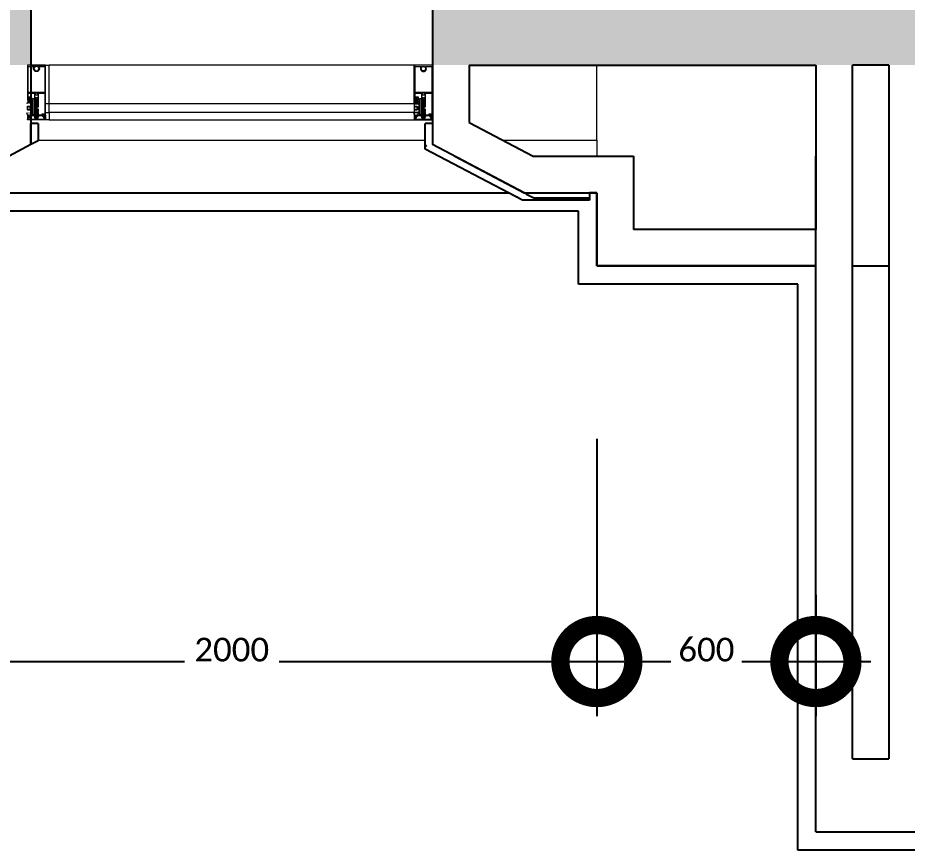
# Model space of a CAD drawing. Header units: metres. Extents: x 22.6 to 101.3, y 9.4 to 67.4.
# Drawn here: x 88.908 to 91.344, y 38.297 to 40.577 of the extents above; entities that cross this region are included whole.
import ezdxf

# ---------------------------------------------------------------- set-up
doc = ezdxf.new("R2010")
doc.units = ezdxf.units.M
doc.linetypes.add('ECG_Line-Ptrn-Sold', pattern=[9144.001, 9144, -0.001])
doc.layers.add('00', color=252, linetype='Continuous')
for name, color, linetype, lineweight in [('A-DIM', 7, 'Continuous', 5), ('A-ELEV', 1, 'ECG_Line-Ptrn-Sold', 9), ('A-HATCH', 1, 'Continuous', 9), ('A-WIN', 4, 'ECG_Line-Ptrn-Sold', 5)]:
    doc.layers.add(name, color=color, linetype=linetype, lineweight=lineweight)
doc.styles.add('Calibri', font='calibri.ttf', dxfattribs={"height": 0.212639})
doc.dimstyles.new('ECG_Dimn-Detl-100', dxfattribs={"dimscale": 0.3048, "dimtxt": 0.25, "dimasz": 1.312336, "dimexe": 0.492126, "dimexo": 0.0625, "dimgap": 0, "dimtad": 1, "dimdec": 0, "dimlfac": 1000, "dimzin": 0, "dimdsep": 46, "dimtxsty": 'Calibri', "dimblk1": 'DOTSMALL', "dimblk2": 'DOTSMALL', "dimsah": 1, "dimcen": 0.09, "dimdle": 0.492126, "dimazin": 0, "dimtfac": 1, "dimtdec": 4, "dimtix": 1, "dimtmove": 0, "dimatfit": 3, "dimfxl": 0.492126, "dimfxlon": 1, "dimtvp": 1, "dimtolj": 1, "dimtzin": 0, "dimarcsym": 2})
pattern_1 = [(0, (0, 0), (0.406, 0.102), [0.034, -0.271, 0.034, -0.271, -1.626]), (0, (0, 0), (0.406, 0.102), [-0.61, 0.034, -0.576, 0.034, -0.271, -0.711]), (0, (0, 0), (0.406, 0.102), [-1.524, 0.034, -0.17, 0.034, -0.474]), (120, (0.152, 0.051), (-0.29133459, 0.30060631), [0.034, -0.271, 0.034, -0.271, -1.626]), (120, (0.152, 0.051), (-0.29133459, 0.30060631), [-0.61, 0.034, -0.576, 0.034, -0.271, -0.711]), (120, (0.152, 0.051), (-0.29133459, 0.30060631), [-1.524, 0.034, -0.17, 0.034, -0.474]), (240, (0.203, 0.254), (-0.11466541, -0.40260631), [0.034, -0.271, 0.034, -0.271, -1.626]), (240, (0.203, 0.254), (-0.11466541, -0.40260631), [-0.61, 0.034, -0.576, 0.034, -0.271, -0.711]), (240, (0.203, 0.254), (-0.11466541, -0.40260631), [-1.524, 0.034, -0.17, 0.034, -0.474])]

# ---------------------------------------------------------------- blocks, each defined once
blk = doc.blocks.new('Rectangular Mullion - ECG-RIGHT-END-MULION-PROFIL-1987638-GROUND FLOOR PLAN')
at = {"layer": 'A-HATCH'}
for p, q in [((-0.0299, 0.019), (-0.0299, 0.031)), ((-0.0049, 0.032), (-0.0289, 0.032)), ((-0.0284, 0.03), (-0.0284, 0.0245)), ((-0.0279, 0.0305), (-0.0049, 0.0305)), ((-0.0263, 0.028), (-0.0277, 0.0244)), ((-0.0252, 0.028), (-0.0263, 0.028)), ((-0.0243, 0.0236), (-0.0253, 0.0264)), ((-0.0246, 0.0266), (-0.0252, 0.028)), ((-0.01, 0.0234), (-0.01, 0.0245)), ((-0.01, 0.0245), (0.0002, 0.0245)), ((-0.0096, 0.0275), (-0.0096, 0.0245)), ((-0.0015, 0.0277), (-0.0084, 0.0277)), ((-0.0072, 0.0275), (-0.0072, 0.0245)), ((0.0191, 0.032), (-0.0049, 0.032)), ((-0.0049, 0.0305), (0.0181, 0.0305)), ((-0.0027, 0.0275), (-0.0027, 0.0245)), ((-0.0003, 0.0275), (-0.0003, 0.0245)), ((0.0002, 0.0245), (0.0002, 0.0234)), ((0.0155, 0.0264), (0.0144, 0.0236)), ((0.0153, 0.028), (0.0148, 0.0266)), ((0.0165, 0.028), (0.0153, 0.028)), ((0.0178, 0.0244), (0.0165, 0.028)), ((0.0186, 0.03), (0.0186, 0.0245)), ((0.0201, 0.019), (0.0201, 0.031)), ((-0.0297, 0.0186), (-0.0315, 0.0129)), ((-0.0309, 0.0126), (-0.0292, 0.014)), ((-0.029, 0.019), (-0.0299, 0.019)), ((-0.0265, 0.019), (-0.0297, 0.019)), ((-0.0234, 0.0056), (-0.0292, 0.0056)), ((-0.0292, -0.0036), (-0.0292, 0.0056)), ((-0.0283, 0.004), (-0.0292, 0.004)), ((-0.0292, 0.004), (-0.0292, -0.0036)), ((-0.0284, 0.0225), (-0.029, 0.019)), ((-0.0282, 0.0224), (-0.0288, 0.019)), ((-0.0288, 0.019), (-0.0271, 0.019)), ((-0.0285, 0.0139), (-0.0282, 0.0126)), ((-0.0283, 0.0048), (-0.024, 0.0048)), ((-0.0283, 0.0048), (-0.0283, 0.004)), ((-0.024, 0.0048), (-0.0283, 0.0048)), ((-0.0277, 0.0126), (-0.0273, 0.0139)), ((-0.0273, 0.021), (-0.0263, 0.022)), ((-0.0273, 0.02), (-0.0273, 0.021)), ((-0.0265, 0.0213), (-0.0271, 0.0207)), ((-0.0267, 0.0139), (-0.0264, 0.0126)), ((-0.0265, 0.0203), (-0.0265, 0.019)), ((-0.0263, 0.022), (-0.0243, 0.022)), ((-0.0247, 0.0216), (-0.0258, 0.0216)), ((-0.0258, 0.0126), (-0.0255, 0.0139)), ((-0.0257, 0.0205), (-0.0257, 0.0185)), ((-0.025, 0.0139), (-0.0247, 0.0126)), ((-0.0247, 0.0185), (-0.0247, 0.0205)), ((-0.0231, 0.0236), (-0.0243, 0.0236)), ((-0.0243, 0.022), (-0.0233, 0.021)), ((-0.0241, 0.0126), (-0.0238, 0.0139)), ((-0.024, 0.0048), (-0.022, 0.0035)), ((-0.022, 0.0035), (-0.024, 0.0048)), ((-0.0233, 0.0207), (-0.0239, 0.0213)), ((-0.0239, 0.019), (-0.0239, 0.0203)), ((-0.0207, 0.019), (-0.0239, 0.019)), ((-0.0049, 0.019), (-0.0235, 0.019)), ((-0.0202, 0.0036), (-0.0234, 0.0056)), ((-0.0233, 0.021), (-0.0233, 0.02)), ((-0.0232, 0.0139), (-0.0228, 0.0126)), ((-0.0213, 0.0218), (-0.0231, 0.0236)), ((-0.0223, 0.0126), (-0.0219, 0.0139)), ((-0.022, 0.0035), (-0.022, -0.0032)), ((-0.022, -0.0032), (-0.022, 0.0035)), ((-0.0113, 0.022), (-0.0213, 0.021)), ((-0.0213, 0.021), (-0.0213, 0.0218)), ((-0.0213, 0.014), (-0.0196, 0.0126)), ((-0.019, 0.0129), (-0.0207, 0.0186)), ((-0.0202, -0.0031), (-0.0202, 0.0036)), ((-0.0202, -0.0012), (-0.0202, 0.0013)), ((-0.0145, 0.0175), (-0.0145, -0.0266)), ((-0.011, 0.0175), (-0.0145, 0.0175)), ((-0.0113, 0.0223), (-0.0113, 0.0234)), ((-0.0113, 0.0234), (0.0014, 0.0234)), ((0.0014, 0.0223), (-0.0113, 0.0223)), ((-0.0049, 0.022), (-0.0113, 0.022)), ((-0.011, -0.0266), (-0.011, 0.0175)), ((-0.0079, 0.0183), (-0.0104, 0.0177)), ((-0.0104, 0.0177), (-0.0104, 0.0117)), ((-0.0086, 0.0117), (-0.0104, 0.0077)), ((-0.0104, 0.0117), (-0.0086, 0.0117)), ((-0.0104, 0.0077), (-0.0104, 0.0034)), ((-0.0104, 0.0034), (-0.0084, 0.0024)), ((0.0002, 0.0234), (-0.01, 0.0234)), ((-0.0098, 0.0167), (-0.0079, 0.0174)), ((-0.0098, 0.0127), (-0.0098, 0.0167)), ((-0.0079, 0.0122), (-0.0098, 0.0127)), ((-0.0096, 0.0069), (-0.0079, 0.0105)), ((-0.0096, 0.0041), (-0.0096, 0.0069)), ((-0.0084, 0.0035), (-0.0096, 0.0041)), ((-0.0084, 0.0024), (-0.0084, 0.0035)), ((-0.0079, 0.0174), (-0.0079, 0.0183)), ((-0.0079, 0.0105), (-0.0079, 0.0122)), ((-0.0077, 0.0177), (-0.0046, 0.0188)), ((-0.0022, 0.0175), (-0.0077, 0.0155)), ((-0.0022, 0.0154), (-0.0077, 0.0133)), ((-0.0022, 0.0132), (-0.0077, 0.0112)), ((-0.0022, 0.011), (-0.0077, 0.009)), ((-0.0022, 0.0096), (-0.0077, 0.0076)), ((-0.0022, 0.0074), (-0.0077, 0.0054)), ((-0.0022, 0.0052), (-0.0077, 0.0032)), ((-0.0022, 0.0031), (-0.0077, 0.0011)), ((-0.0022, 0.0007), (-0.0076, -0.0013)), ((-0.0073, 0.0181), (-0.0056, 0.0188)), ((-0.0056, 0.0188), (-0.0073, 0.0181)), ((-0.0027, 0.018), (-0.0073, 0.0159)), ((-0.0073, 0.0159), (-0.0027, 0.018)), ((-0.0027, 0.0158), (-0.0073, 0.0137)), ((-0.0073, 0.0137), (-0.0027, 0.0158)), ((-0.0027, 0.0136), (-0.0073, 0.0116)), ((-0.0073, 0.0116), (-0.0027, 0.0136)), ((-0.0027, 0.0114), (-0.0073, 0.0094)), ((-0.0073, 0.0094), (-0.0027, 0.0114)), ((-0.0027, 0.01), (-0.0073, 0.008)), ((-0.0073, 0.008), (-0.0027, 0.01)), ((-0.0027, 0.0079), (-0.0073, 0.0058)), ((-0.0073, 0.0058), (-0.0027, 0.0079)), ((-0.0027, 0.0057), (-0.0073, 0.0036)), ((-0.0073, 0.0036), (-0.0027, 0.0057)), ((-0.0027, 0.0035), (-0.0073, 0.0015)), ((-0.0073, 0.0015), (-0.0027, 0.0035)), ((-0.0027, 0.0012), (-0.0073, -0.0009)), ((-0.0073, -0.0009), (-0.0027, 0.0012)), ((-0.0072, 0.0223), (-0.0027, 0.0223)), ((-0.0072, 0.0188), (-0.0072, 0.0223)), ((-0.0072, 0.0188), (-0.0056, 0.0188)), ((-0.0027, 0.0188), (-0.0072, 0.0188)), ((-0.0027, 0.0171), (-0.0072, 0.0151)), ((-0.0072, 0.0151), (-0.003, 0.017)), ((-0.0027, 0.0149), (-0.0072, 0.0129)), ((-0.0072, 0.0129), (-0.003, 0.0148)), ((-0.0027, 0.0127), (-0.0072, 0.0107)), ((-0.0072, 0.0107), (-0.003, 0.0126)), ((-0.0027, 0.0106), (-0.0072, 0.0085)), ((-0.0072, 0.0085), (-0.003, 0.0104)), ((-0.0027, 0.0092), (-0.0072, 0.0071)), ((-0.0072, 0.0071), (-0.003, 0.009)), ((-0.0027, 0.007), (-0.0072, 0.005)), ((-0.0072, 0.005), (-0.003, 0.0068)), ((-0.0027, 0.0048), (-0.0072, 0.0028)), ((-0.0072, 0.0028), (-0.003, 0.0047)), ((-0.0027, 0.0026), (-0.0072, 0.0006)), ((-0.0072, 0.0006), (-0.003, 0.0025)), ((-0.0027, 0.0003), (-0.0072, -0.0017)), ((-0.0072, -0.0017), (-0.003, 0.0001)), ((-0.007, 0.0173), (-0.0037, 0.0188)), ((-0.0037, 0.0188), (-0.007, 0.0173)), ((-0.0056, 0.0188), (-0.0046, 0.0188)), ((0.0015, 0.022), (-0.0049, 0.022)), ((0.0137, 0.019), (-0.0049, 0.019)), ((-0.0046, 0.0188), (-0.0037, 0.0188)), ((-0.0037, 0.0188), (-0.0027, 0.0188)), ((-0.0027, 0.0223), (-0.0027, 0.0188)), ((-0.0018, 0.0174), (-0.0018, 0.0183)), ((-0.0018, 0.0183), (0.0007, 0.0177)), ((0.0001, 0.0167), (-0.0018, 0.0174)), ((-0.0018, 0.0122), (0.0001, 0.0127)), ((-0.0018, 0.0105), (-0.0018, 0.0122)), ((-0.0001, 0.0069), (-0.0018, 0.0105)), ((-0.0014, 0.0035), (-0.0001, 0.0041)), ((-0.0014, 0.0024), (-0.0014, 0.0035)), ((0.0007, 0.0034), (-0.0014, 0.0024)), ((-0.0011, 0.0117), (0.0007, 0.0077)), ((0.0007, 0.0117), (-0.0011, 0.0117)), ((-0.0001, 0.0041), (-0.0001, 0.0069)), ((0.0001, 0.0127), (0.0001, 0.0167)), ((0.0007, 0.0177), (0.0007, 0.0117)), ((0.0007, 0.0077), (0.0007, 0.0034)), ((0.0014, 0.0234), (0.0014, 0.0223)), ((0.0115, 0.021), (0.0015, 0.022)), ((0.0098, 0.0167), (0.0098, 0.019)), ((0.0176, 0.0167), (0.0098, 0.0167)), ((0.0109, 0.019), (0.0141, 0.019)), ((0.0132, 0.0236), (0.0115, 0.0218)), ((0.0115, 0.0218), (0.0115, 0.021)), ((0.0144, 0.0236), (0.0132, 0.0236)), ((0.0145, 0.022), (0.0135, 0.021)), ((0.0135, 0.0207), (0.0141, 0.0213)), ((0.0135, 0.021), (0.0135, 0.02)), ((0.0141, 0.019), (0.0141, 0.0203)), ((0.0165, 0.022), (0.0145, 0.022)), ((0.0148, 0.0216), (0.0159, 0.0216)), ((0.0149, 0.0185), (0.0149, 0.0205)), ((0.0159, 0.0205), (0.0159, 0.0185)), ((0.0175, 0.021), (0.0165, 0.022)), ((0.0167, 0.0213), (0.0172, 0.0207)), ((0.0167, 0.0203), (0.0167, 0.019)), ((0.0167, 0.019), (0.0199, 0.019)), ((0.0175, 0.02), (0.0175, 0.021)), ((0.019, 0.019), (0.0176, 0.019)), ((0.0176, -0.041), (0.0176, 0.0167)), ((0.0184, 0.0224), (0.019, 0.019)), ((0.0185, 0.0225), (0.0192, 0.019)), ((0.0192, 0.019), (0.0201, 0.019)), ((0.0201, 0.019), (0.0201, -0.118)), ((-0.0304, -0.0129), (-0.0312, -0.0136)), ((-0.0295, -0.0142), (-0.0309, -0.0128)), ((-0.0299, -0.0213), (-0.0276, -0.0213)), ((-0.0299, -0.118), (-0.0299, -0.0213)), ((-0.0289, -0.0135), (-0.0295, -0.0142)), ((-0.0292, -0.0036), (-0.0292, -0.0053)), ((-0.0283, -0.0036), (-0.0292, -0.0036)), ((-0.0292, -0.0036), (-0.0283, -0.0036)), ((-0.0292, -0.0053), (-0.0238, -0.0053)), ((-0.027, -0.0198), (-0.0285, -0.0213)), ((-0.0284, -0.0152), (-0.0277, -0.0145)), ((-0.0261, -0.0151), (-0.0284, -0.0175)), ((-0.0284, -0.0152), (-0.0269, -0.0168)), ((-0.0284, -0.0213), (-0.0284, -0.0152)), ((-0.0284, -0.0175), (-0.0276, -0.0183)), ((-0.0276, -0.0183), (-0.0284, -0.0191)), ((-0.0284, -0.0191), (-0.025, -0.0225)), ((-0.0269, -0.0213), (-0.0284, -0.0213)), ((-0.0284, -0.0225), (-0.0284, -0.0263)), ((-0.0269, -0.0225), (-0.0284, -0.0225)), ((-0.0283, -0.0044), (-0.0283, -0.0036)), ((-0.0283, -0.0036), (-0.0283, -0.0044)), ((-0.024, -0.0044), (-0.0283, -0.0044)), ((-0.0283, -0.0044), (-0.024, -0.0044)), ((-0.0278, -0.0225), (-0.0269, -0.0225)), ((-0.0269, -0.0241), (-0.0278, -0.0225)), ((-0.0276, -0.0196), (-0.0276, -0.0171)), ((-0.0276, -0.0213), (-0.0269, -0.022)), ((-0.0274, -0.0225), (-0.0258, -0.0241)), ((-0.0273, -0.0168), (-0.0249, -0.0168)), ((-0.0248, -0.0198), (-0.0273, -0.0198)), ((-0.0272, -0.0151), (-0.0254, -0.0151)), ((-0.0269, -0.022), (-0.0248, -0.0198)), ((-0.0269, -0.0225), (-0.0269, -0.0213)), ((-0.0243, -0.0241), (-0.0269, -0.0241)), ((-0.025, -0.0225), (-0.0267, -0.0241)), ((-0.0258, -0.0151), (-0.0228, -0.0181)), ((-0.0229, -0.0141), (-0.0256, -0.0168)), ((-0.0255, -0.0198), (-0.0241, -0.0213)), ((-0.0225, -0.0168), (-0.025, -0.0144)), ((-0.0247, -0.023), (-0.0236, -0.0241)), ((-0.0217, -0.0151), (-0.0246, -0.018)), ((-0.0246, -0.0171), (-0.0246, -0.0196)), ((-0.0246, -0.0185), (-0.0214, -0.0217)), ((-0.0234, -0.023), (-0.0245, -0.0241)), ((-0.0214, -0.0241), (-0.0243, -0.0241)), ((-0.0241, -0.0213), (-0.0226, -0.0198)), ((-0.022, -0.0032), (-0.024, -0.0044)), ((-0.024, -0.0044), (-0.022, -0.0032)), ((-0.0238, -0.0053), (-0.0202, -0.0031)), ((-0.0221, -0.0151), (-0.0232, -0.0139)), ((-0.0228, -0.0171), (-0.0228, -0.0196)), ((-0.0226, -0.0198), (-0.0201, -0.0198)), ((-0.0201, -0.0168), (-0.0225, -0.0168)), ((-0.0225, -0.023), (-0.0214, -0.0241)), ((-0.0204, -0.0198), (-0.0223, -0.0217)), ((-0.0207, -0.0225), (-0.0223, -0.0241)), ((-0.0202, -0.0151), (-0.0221, -0.0151)), ((-0.022, -0.0151), (-0.0203, -0.0168)), ((-0.0214, -0.022), (-0.0207, -0.0213)), ((-0.0214, -0.0213), (-0.0214, -0.0225)), ((-0.019, -0.0213), (-0.0214, -0.0213)), ((-0.0199, -0.0225), (-0.0214, -0.0225)), ((-0.0206, -0.0225), (-0.0214, -0.0241)), ((-0.0214, -0.0225), (-0.0207, -0.0225)), ((-0.0174, -0.013), (-0.0213, -0.0168)), ((-0.0197, -0.0213), (-0.0211, -0.0198)), ((-0.0207, -0.0213), (-0.0184, -0.0213)), ((-0.0201, -0.0149), (-0.019, -0.016)), ((-0.0199, -0.0263), (-0.0199, -0.0225)), ((-0.019, -0.0167), (-0.0198, -0.0176)), ((-0.0198, -0.0196), (-0.0198, -0.0171)), ((-0.0198, -0.0173), (-0.019, -0.0182)), ((-0.019, -0.0184), (-0.0198, -0.0192)), ((-0.0198, -0.0189), (-0.019, -0.0198)), ((-0.019, -0.0205), (-0.0197, -0.0213)), ((-0.019, -0.0138), (-0.0183, -0.0145)), ((-0.019, -0.0151), (-0.019, -0.0213)), ((-0.0184, -0.0213), (-0.0184, -0.0288)), ((-0.0168, -0.0138), (-0.0174, -0.013)), ((-0.009, -0.0033), (-0.0104, -0.0033)), ((-0.0104, -0.0033), (-0.0088, -0.0033)), ((-0.0104, -0.041), (-0.0104, -0.0033)), ((-0.0088, -0.0033), (-0.0078, -0.0043)), ((-0.0022, -0.0036), (-0.0078, -0.0057)), ((-0.0078, -0.0043), (-0.0078, -0.0266)), ((-0.0022, -0.0071), (-0.0078, -0.0092)), ((-0.0022, -0.0093), (-0.0078, -0.0113)), ((-0.0022, -0.0115), (-0.0078, -0.0135)), ((-0.0022, -0.0137), (-0.0078, -0.0157)), ((-0.0022, -0.0158), (-0.0078, -0.0179)), ((-0.0022, -0.018), (-0.0078, -0.02)), ((-0.0023, -0.0015), (-0.0077, -0.0035)), ((-0.0027, -0.001), (-0.0073, -0.0031)), ((-0.0073, -0.0031), (-0.0027, -0.001)), ((-0.0027, -0.0032), (-0.0073, -0.0053)), ((-0.0073, -0.0053), (-0.0027, -0.0032)), ((-0.0073, -0.0074), (-0.0027, -0.0054)), ((-0.0027, -0.0054), (-0.0073, -0.0074)), ((-0.0027, -0.0067), (-0.0073, -0.0087)), ((-0.0073, -0.0087), (-0.0027, -0.0067)), ((-0.0027, -0.0089), (-0.0073, -0.0109)), ((-0.0073, -0.0109), (-0.0027, -0.0089)), ((-0.0027, -0.011), (-0.0073, -0.0131)), ((-0.0073, -0.0131), (-0.0027, -0.011)), ((-0.0027, -0.0132), (-0.0073, -0.0153)), ((-0.0073, -0.0153), (-0.0027, -0.0132)), ((-0.0027, -0.0154), (-0.0073, -0.0174)), ((-0.0073, -0.0174), (-0.0027, -0.0154)), ((-0.0027, -0.0176), (-0.0073, -0.0196)), ((-0.0073, -0.0196), (-0.0027, -0.0176)), ((-0.0027, -0.0019), (-0.0072, -0.0039)), ((-0.0072, -0.0039), (-0.003, -0.002)), ((-0.0027, -0.0041), (-0.0072, -0.0061)), ((-0.0072, -0.0061), (-0.0031, -0.0042)), ((-0.0027, -0.0054), (-0.0072, -0.0074)), ((-0.0072, -0.0074), (-0.003, -0.0055)), ((-0.0027, -0.0076), (-0.0072, -0.0096)), ((-0.0072, -0.0096), (-0.003, -0.0077)), ((-0.0027, -0.0097), (-0.0072, -0.0118)), ((-0.0072, -0.0118), (-0.003, -0.0099)), ((-0.0027, -0.0119), (-0.0072, -0.0139)), ((-0.0072, -0.0139), (-0.003, -0.012)), ((-0.0027, -0.0141), (-0.0072, -0.0161)), ((-0.0072, -0.0161), (-0.003, -0.0142)), ((-0.0027, -0.0163), (-0.0072, -0.0183)), ((-0.0072, -0.0183), (-0.003, -0.0164)), ((-0.0027, -0.0184), (-0.0072, -0.0205)), ((-0.0072, -0.0205), (-0.0032, -0.0186)), ((-0.0069, -0.0216), (-0.0027, -0.0197)), ((-0.0027, -0.0197), (-0.0069, -0.0216)), ((-0.0067, -0.0218), (-0.0067, -0.0249)), ((-0.0022, -0.0202), (-0.0066, -0.0218)), ((-0.0066, -0.0218), (-0.0053, -0.0218)), ((-0.0053, -0.0218), (-0.0027, -0.0206)), ((-0.0053, -0.0218), (-0.003, -0.0207)), ((-0.003, -0.0218), (-0.0053, -0.0218)), ((-0.003, -0.0249), (-0.003, -0.0218)), ((-0.0019, -0.0042), (-0.001, -0.0033)), ((-0.0019, -0.0266), (-0.0019, -0.0042)), ((-0.001, -0.0033), (0.0006, -0.0033)), ((0, -0.0033), (-0.001, -0.0033)), ((-0.001, -0.0033), (0.0006, -0.0033)), ((0.0006, -0.0033), (0.0006, -0.041)), ((-0.0284, -0.0263), (-0.0262, -0.0263)), ((-0.0274, -0.0298), (-0.0274, -0.041)), ((-0.0194, -0.0298), (-0.0274, -0.0298)), ((-0.0274, -0.041), (-0.0104, -0.041)), ((-0.0274, -0.043), (-0.0274, -0.114)), ((0.0176, -0.043), (-0.0274, -0.043)), ((-0.0262, -0.0263), (-0.0262, -0.0278)), ((-0.0262, -0.0278), (-0.0222, -0.0278)), ((-0.0222, -0.0263), (-0.0199, -0.0263)), ((-0.0222, -0.0278), (-0.0222, -0.0263)), ((-0.0145, -0.0266), (-0.011, -0.0266)), ((-0.0084, -0.041), (-0.0084, -0.0372)), ((-0.0049, -0.041), (-0.0084, -0.041)), ((-0.0079, -0.0367), (-0.0019, -0.0367)), ((-0.0078, -0.0266), (-0.0049, -0.0295)), ((-0.0067, -0.0249), (-0.0049, -0.0266)), ((-0.0049, -0.0266), (-0.003, -0.0249)), ((-0.0049, -0.0295), (-0.0019, -0.0266)), ((-0.0014, -0.041), (-0.0049, -0.041)), ((-0.0014, -0.0372), (-0.0014, -0.041)), ((0.0006, -0.041), (0.0176, -0.041)), ((0.0176, -0.114), (0.0176, -0.043)), ((0.0201, -0.118), (-0.0299, -0.118)), ((-0.0274, -0.114), (-0.0102, -0.114)), ((0.0003, -0.114), (0.0176, -0.114))]:
    blk.add_line(p, q, dxfattribs=at)
blk.add_circle((-0.0049, -0.108), 0.006, dxfattribs=at)
for centre, radius, start, end in [((-0.0289, 0.031), 0.001, 90, 180), ((-0.0289, 0.031), 0.001, 90, 180), ((-0.0279, 0.03), 0.0005, 90, 180), ((-0.0284, 0.0235), 0.001, 270.9838, 90), ((-0.0283, 0.0235), 0.0011, 275.2327, 53.27), ((-0.0084, 0.0241), 0.00359, 70.3614, 109.6386), ((-0.0049, 0.0157), 0.012, 79.2883, 100.7117), ((-0.0015, 0.0241), 0.00359, 70.3614, 109.6386), ((0.0185, 0.0235), 0.0011, 126.73, 264.7673), ((0.0186, 0.0235), 0.001, 90, 269.0162), ((0.0181, 0.03), 0.0005, 0, 90), ((0.0191, 0.031), 0.001, 0, 90), ((0.0191, 0.031), 0.001, 0, 90), ((-0.0258, 0.0206), 0.001, 90, 135), ((-0.0247, 0.0206), 0.001, 45, 90), ((0.0148, 0.0206), 0.001, 90, 135), ((0.0159, 0.0206), 0.001, 45, 90), ((-0.0317, -0.018), 0.0044, 40.1603, 86.9533), ((-0.0315, -0.018), 0.00517, 33.5368, 87.4446), ((-0.0237, -0.0155), 0.00171, 90, 164.9371), ((-0.0237, -0.0155), 0.00171, 15.0629, 90), ((-0.0159, -0.018), 0.00517, 90.2452, 146.4632), ((-0.0157, -0.018), 0.0044, 93.0467, 138.4555), ((-0.0005, -0.0259), 0.00439, 124.4715, 188.599), ((-0.0194, -0.0288), 0.001, 270, 0), ((-0.0079, -0.0372), 0.0005, 90, 180), ((-0.0019, -0.0372), 0.0005, 360, 90), ((-0.0049, -0.108), 0.008, 311.4096, 228.5904)]:
    blk.add_arc(centre, radius, start, end, dxfattribs=at)
blk = doc.blocks.new('Rectangular Mullion - ECG-RIGHT-END-MULION-DETAIL-V70-GROUND FLOOR PLAN')
at = {"layer": 'A-WIN'}
for p, q in [((0, 0.118), (-0.05, 0.118)), ((-0.05, 0.012), (-0.05, 0.118)), ((0, -0.032), (0, 0.118)), ((-0.05, 0.012), (-0.038, 0.012)), ((-0.038, 0.012), (-0.038, -0.012)), ((-0.038, -0.012), (-0.05, -0.012)), ((-0.05, -0.012), (-0.05, -0.032)), ((-0.05, -0.032), (0, -0.032))]:
    blk.add_line(p, q, dxfattribs=at)
blk = doc.blocks.new('Walls 15 - Walls 2-3115653-GROUND FLOOR PLAN')
at = {"layer": 'A-ELEV'}
for p, q in [((88.3939, 40.4473), (88.3939, 40.2417)), ((90.4939, 40.2417), (90.4939, 40.4473)), ((88.3939, 40.2417), (88.7527, 40.2417)), ((88.3939, 40.1973), (88.3939, 40.2417)), ((88.9639, 40.2417), (90.0241, 40.2417)), ((90.2351, 40.2417), (90.4939, 40.2417)), ((90.4939, 40.2417), (90.4939, 40.1973))]:
    blk.add_line(p, q, dxfattribs=at)
blk = doc.blocks.new('Rectangular Mullion - ECG-MID-MULION-DETAIL-V71-GROUND FLOOR PLAN')
at = {"layer": 'A-ELEV'}
for p, q in [((89.9939, 40.4473), (88.9939, 40.4473)), ((88.9939, 40.3173), (88.9939, 40.3413)), ((89.9939, 40.3413), (88.9939, 40.3413)), ((89.9939, 40.3413), (89.9939, 40.3173)), ((89.9939, 40.3173), (88.9939, 40.3173)), ((88.9939, 40.2973), (89.9939, 40.2973))]:
    blk.add_line(p, q, dxfattribs=at)
blk = doc.blocks.new('Rectangular Mullion - ECG-LEFT-END-MULION-PROFIL-1987639-GROUND FLOOR PLAN')
at = {"layer": 'A-HATCH'}
for p, q in [((-0.0201, 0.019), (-0.0201, 0.031)), ((-0.0191, 0.032), (0.0049, 0.032)), ((-0.0186, 0.03), (-0.0186, 0.0245)), ((0.0049, 0.0305), (-0.0181, 0.0305)), ((-0.0178, 0.0244), (-0.0165, 0.028)), ((-0.0165, 0.028), (-0.0153, 0.028)), ((-0.0155, 0.0264), (-0.0144, 0.0236)), ((-0.0153, 0.028), (-0.0148, 0.0266)), ((-0.0002, 0.0245), (-0.0002, 0.0234)), ((0.01, 0.0245), (-0.0002, 0.0245)), ((0.0003, 0.0275), (0.0003, 0.0245)), ((0.0015, 0.0277), (0.0084, 0.0277)), ((0.0027, 0.0275), (0.0027, 0.0245)), ((0.0049, 0.032), (0.0289, 0.032)), ((0.0279, 0.0305), (0.0049, 0.0305)), ((0.0072, 0.0275), (0.0072, 0.0245)), ((0.0096, 0.0275), (0.0096, 0.0245)), ((0.01, 0.0234), (0.01, 0.0245)), ((0.0243, 0.0236), (0.0253, 0.0264)), ((0.0246, 0.0266), (0.0252, 0.028)), ((0.0252, 0.028), (0.0263, 0.028)), ((0.0263, 0.028), (0.0277, 0.0244)), ((0.0284, 0.03), (0.0284, 0.0245)), ((0.0299, 0.019), (0.0299, 0.031)), ((-0.0192, 0.019), (-0.0201, 0.019)), ((-0.0201, 0.019), (-0.0201, -0.118)), ((-0.0167, 0.019), (-0.0199, 0.019)), ((-0.0185, 0.0225), (-0.0192, 0.019)), ((-0.0184, 0.0224), (-0.019, 0.019)), ((-0.019, 0.019), (-0.0176, 0.019)), ((-0.0176, 0.0167), (-0.0098, 0.0167)), ((-0.0176, -0.041), (-0.0176, 0.0167)), ((-0.0175, 0.021), (-0.0165, 0.022)), ((-0.0175, 0.02), (-0.0175, 0.021)), ((-0.0167, 0.0213), (-0.0172, 0.0207)), ((-0.0167, 0.0203), (-0.0167, 0.019)), ((-0.0165, 0.022), (-0.0145, 0.022)), ((-0.0148, 0.0216), (-0.0159, 0.0216)), ((-0.0159, 0.0205), (-0.0159, 0.0185)), ((-0.0149, 0.0185), (-0.0149, 0.0205)), ((-0.0145, 0.022), (-0.0135, 0.021)), ((-0.0144, 0.0236), (-0.0132, 0.0236)), ((-0.0135, 0.0207), (-0.0141, 0.0213)), ((-0.0141, 0.019), (-0.0141, 0.0203)), ((-0.0109, 0.019), (-0.0141, 0.019)), ((-0.0137, 0.019), (0.0049, 0.019)), ((-0.0135, 0.021), (-0.0135, 0.02)), ((-0.0132, 0.0236), (-0.0115, 0.0218)), ((-0.0115, 0.021), (-0.0015, 0.022)), ((-0.0115, 0.0218), (-0.0115, 0.021)), ((-0.0098, 0.0167), (-0.0098, 0.019)), ((-0.0015, 0.022), (0.0049, 0.022)), ((-0.0014, 0.0234), (-0.0014, 0.0223)), ((0.0113, 0.0234), (-0.0014, 0.0234)), ((-0.0014, 0.0223), (0.0113, 0.0223)), ((0.0018, 0.0183), (-0.0007, 0.0177)), ((-0.0007, 0.0177), (-0.0007, 0.0117)), ((0.0011, 0.0117), (-0.0007, 0.0077)), ((-0.0007, 0.0117), (0.0011, 0.0117)), ((-0.0007, 0.0077), (-0.0007, 0.0034)), ((-0.0007, 0.0034), (0.0014, 0.0024)), ((-0.0002, 0.0234), (0.01, 0.0234)), ((-0.0001, 0.0167), (0.0018, 0.0174)), ((-0.0001, 0.0127), (-0.0001, 0.0167)), ((0.0018, 0.0122), (-0.0001, 0.0127)), ((0.0001, 0.0069), (0.0018, 0.0105)), ((0.0001, 0.0041), (0.0001, 0.0069)), ((0.0014, 0.0035), (0.0001, 0.0041)), ((0.0014, 0.0024), (0.0014, 0.0035)), ((0.0018, 0.0174), (0.0018, 0.0183)), ((0.0018, 0.0105), (0.0018, 0.0122)), ((0.0022, 0.0175), (0.0077, 0.0155)), ((0.0022, 0.0154), (0.0077, 0.0133)), ((0.0022, 0.0132), (0.0077, 0.0112)), ((0.0022, 0.011), (0.0077, 0.009)), ((0.0022, 0.0096), (0.0077, 0.0076)), ((0.0022, 0.0074), (0.0077, 0.0054)), ((0.0022, 0.0052), (0.0077, 0.0032)), ((0.0022, 0.0031), (0.0077, 0.0011)), ((0.0022, 0.0007), (0.0076, -0.0013)), ((0.0027, 0.0223), (0.0027, 0.0188)), ((0.0072, 0.0223), (0.0027, 0.0223)), ((0.0027, 0.0188), (0.0072, 0.0188)), ((0.0037, 0.0188), (0.0027, 0.0188)), ((0.0027, 0.018), (0.0073, 0.0159)), ((0.0073, 0.0159), (0.0027, 0.018)), ((0.0027, 0.0171), (0.0072, 0.0151)), ((0.0027, 0.0158), (0.0073, 0.0137)), ((0.0073, 0.0137), (0.0027, 0.0158)), ((0.0027, 0.0149), (0.0072, 0.0129)), ((0.0027, 0.0136), (0.0073, 0.0116)), ((0.0073, 0.0116), (0.0027, 0.0136)), ((0.0027, 0.0127), (0.0072, 0.0107)), ((0.0027, 0.0114), (0.0073, 0.0094)), ((0.0073, 0.0094), (0.0027, 0.0114)), ((0.0027, 0.0106), (0.0072, 0.0085)), ((0.0027, 0.01), (0.0073, 0.008)), ((0.0073, 0.008), (0.0027, 0.01)), ((0.0027, 0.0092), (0.0072, 0.0071)), ((0.0027, 0.0079), (0.0073, 0.0058)), ((0.0073, 0.0058), (0.0027, 0.0079)), ((0.0027, 0.007), (0.0072, 0.005)), ((0.0027, 0.0057), (0.0073, 0.0036)), ((0.0073, 0.0036), (0.0027, 0.0057)), ((0.0027, 0.0048), (0.0072, 0.0028)), ((0.0027, 0.0035), (0.0073, 0.0015)), ((0.0073, 0.0015), (0.0027, 0.0035)), ((0.0027, 0.0026), (0.0072, 0.0006)), ((0.0027, 0.0012), (0.0073, -0.0009)), ((0.0073, -0.0009), (0.0027, 0.0012)), ((0.0027, 0.0003), (0.0072, -0.0017)), ((0.0072, 0.0151), (0.003, 0.017)), ((0.0072, 0.0129), (0.003, 0.0148)), ((0.0072, 0.0107), (0.003, 0.0126)), ((0.0072, 0.0085), (0.003, 0.0104)), ((0.0072, 0.0071), (0.003, 0.009)), ((0.0072, 0.005), (0.003, 0.0068)), ((0.0072, 0.0028), (0.003, 0.0047)), ((0.0072, 0.0006), (0.003, 0.0025)), ((0.0072, -0.0017), (0.003, 0.0001)), ((0.007, 0.0173), (0.0037, 0.0188)), ((0.0037, 0.0188), (0.007, 0.0173)), ((0.0046, 0.0188), (0.0037, 0.0188)), ((0.0056, 0.0188), (0.0046, 0.0188)), ((0.0077, 0.0177), (0.0046, 0.0188)), ((0.0049, 0.022), (0.0113, 0.022)), ((0.0049, 0.019), (0.0235, 0.019)), ((0.0073, 0.0181), (0.0056, 0.0188)), ((0.0056, 0.0188), (0.0073, 0.0181)), ((0.0072, 0.0188), (0.0056, 0.0188)), ((0.0072, 0.0188), (0.0072, 0.0223)), ((0.0079, 0.0174), (0.0079, 0.0183)), ((0.0079, 0.0183), (0.0104, 0.0177)), ((0.0098, 0.0167), (0.0079, 0.0174)), ((0.0079, 0.0122), (0.0098, 0.0127)), ((0.0079, 0.0105), (0.0079, 0.0122)), ((0.0096, 0.0069), (0.0079, 0.0105)), ((0.0084, 0.0035), (0.0096, 0.0041)), ((0.0084, 0.0024), (0.0084, 0.0035)), ((0.0104, 0.0034), (0.0084, 0.0024)), ((0.0086, 0.0117), (0.0104, 0.0077)), ((0.0104, 0.0117), (0.0086, 0.0117)), ((0.0096, 0.0041), (0.0096, 0.0069)), ((0.0098, 0.0127), (0.0098, 0.0167)), ((0.0104, 0.0177), (0.0104, 0.0117)), ((0.0104, 0.0077), (0.0104, 0.0034)), ((0.011, 0.0175), (0.0145, 0.0175)), ((0.011, -0.0266), (0.011, 0.0175)), ((0.0113, 0.0223), (0.0113, 0.0234)), ((0.0113, 0.022), (0.0213, 0.021)), ((0.0145, 0.0175), (0.0145, -0.0266)), ((0.019, 0.0129), (0.0207, 0.0186)), ((0.0213, 0.014), (0.0196, 0.0126)), ((0.0202, 0.0036), (0.0234, 0.0056)), ((0.0202, -0.0031), (0.0202, 0.0036)), ((0.0202, -0.0012), (0.0202, 0.0013)), ((0.0207, 0.019), (0.0239, 0.019)), ((0.0213, 0.0218), (0.0231, 0.0236)), ((0.0213, 0.021), (0.0213, 0.0218)), ((0.0223, 0.0126), (0.0219, 0.0139)), ((0.024, 0.0048), (0.022, 0.0035)), ((0.022, 0.0035), (0.024, 0.0048)), ((0.022, 0.0035), (0.022, -0.0032)), ((0.022, -0.0032), (0.022, 0.0035)), ((0.0232, 0.0139), (0.0228, 0.0126)), ((0.0231, 0.0236), (0.0243, 0.0236)), ((0.0243, 0.022), (0.0233, 0.021)), ((0.0233, 0.0207), (0.0239, 0.0213)), ((0.0233, 0.021), (0.0233, 0.02)), ((0.0234, 0.0056), (0.0292, 0.0056)), ((0.0241, 0.0126), (0.0238, 0.0139)), ((0.0239, 0.019), (0.0239, 0.0203)), ((0.0283, 0.0048), (0.024, 0.0048)), ((0.024, 0.0048), (0.0283, 0.0048)), ((0.0263, 0.022), (0.0243, 0.022)), ((0.0247, 0.0216), (0.0258, 0.0216)), ((0.0247, 0.0185), (0.0247, 0.0205)), ((0.025, 0.0139), (0.0247, 0.0126)), ((0.0258, 0.0126), (0.0255, 0.0139)), ((0.0257, 0.0205), (0.0257, 0.0185)), ((0.0273, 0.021), (0.0263, 0.022)), ((0.0267, 0.0139), (0.0264, 0.0126)), ((0.0265, 0.0213), (0.0271, 0.0207)), ((0.0265, 0.0203), (0.0265, 0.019)), ((0.0265, 0.019), (0.0297, 0.019)), ((0.0288, 0.019), (0.0271, 0.019)), ((0.0273, 0.02), (0.0273, 0.021)), ((0.0277, 0.0126), (0.0273, 0.0139)), ((0.0282, 0.0224), (0.0288, 0.019)), ((0.0285, 0.0139), (0.0282, 0.0126)), ((0.0283, 0.0048), (0.0283, 0.004)), ((0.0283, 0.004), (0.0292, 0.004)), ((0.0284, 0.0225), (0.029, 0.019)), ((0.029, 0.019), (0.0299, 0.019)), ((0.0309, 0.0126), (0.0292, 0.014)), ((0.0292, -0.0036), (0.0292, 0.0056)), ((0.0292, 0.004), (0.0292, -0.0036)), ((0.0297, 0.0186), (0.0315, 0.0129)), ((0.001, -0.0033), (-0.0006, -0.0033)), ((-0.0006, -0.0033), (-0.0006, -0.041)), ((0.001, -0.0033), (-0.0006, -0.0033)), ((0, -0.0033), (0.001, -0.0033)), ((0.0019, -0.0042), (0.001, -0.0033)), ((0.0019, -0.0266), (0.0019, -0.0042)), ((0.0022, -0.0036), (0.0078, -0.0057)), ((0.0022, -0.0071), (0.0078, -0.0092)), ((0.0022, -0.0093), (0.0078, -0.0113)), ((0.0022, -0.0115), (0.0078, -0.0135)), ((0.0022, -0.0137), (0.0078, -0.0157)), ((0.0022, -0.0158), (0.0078, -0.0179)), ((0.0022, -0.018), (0.0078, -0.02)), ((0.0022, -0.0202), (0.0066, -0.0218)), ((0.0023, -0.0015), (0.0077, -0.0035)), ((0.0027, -0.001), (0.0073, -0.0031)), ((0.0073, -0.0031), (0.0027, -0.001)), ((0.0027, -0.0019), (0.0072, -0.0039)), ((0.0027, -0.0032), (0.0073, -0.0053)), ((0.0073, -0.0053), (0.0027, -0.0032)), ((0.0027, -0.0041), (0.0072, -0.0061)), ((0.0027, -0.0054), (0.0072, -0.0074)), ((0.0073, -0.0074), (0.0027, -0.0054)), ((0.0027, -0.0054), (0.0073, -0.0074)), ((0.0027, -0.0067), (0.0073, -0.0087)), ((0.0073, -0.0087), (0.0027, -0.0067)), ((0.0027, -0.0076), (0.0072, -0.0096)), ((0.0027, -0.0089), (0.0073, -0.0109)), ((0.0073, -0.0109), (0.0027, -0.0089)), ((0.0027, -0.0097), (0.0072, -0.0118)), ((0.0027, -0.011), (0.0073, -0.0131)), ((0.0073, -0.0131), (0.0027, -0.011)), ((0.0027, -0.0119), (0.0072, -0.0139)), ((0.0027, -0.0132), (0.0073, -0.0153)), ((0.0073, -0.0153), (0.0027, -0.0132)), ((0.0027, -0.0141), (0.0072, -0.0161)), ((0.0027, -0.0154), (0.0073, -0.0174)), ((0.0073, -0.0174), (0.0027, -0.0154)), ((0.0027, -0.0163), (0.0072, -0.0183)), ((0.0027, -0.0176), (0.0073, -0.0196)), ((0.0073, -0.0196), (0.0027, -0.0176)), ((0.0027, -0.0184), (0.0072, -0.0205)), ((0.0069, -0.0216), (0.0027, -0.0197)), ((0.0027, -0.0197), (0.0069, -0.0216)), ((0.0053, -0.0218), (0.0027, -0.0206)), ((0.0072, -0.0039), (0.003, -0.002)), ((0.0072, -0.0074), (0.003, -0.0055)), ((0.0072, -0.0096), (0.003, -0.0077)), ((0.0072, -0.0118), (0.003, -0.0099)), ((0.0072, -0.0139), (0.003, -0.012)), ((0.0072, -0.0161), (0.003, -0.0142)), ((0.0072, -0.0183), (0.003, -0.0164)), ((0.0053, -0.0218), (0.003, -0.0207)), ((0.003, -0.0218), (0.0053, -0.0218)), ((0.003, -0.0249), (0.003, -0.0218)), ((0.0072, -0.0061), (0.0031, -0.0042)), ((0.0072, -0.0205), (0.0032, -0.0186)), ((0.0066, -0.0218), (0.0053, -0.0218)), ((0.0067, -0.0218), (0.0067, -0.0249)), ((0.0088, -0.0033), (0.0078, -0.0043)), ((0.0078, -0.0043), (0.0078, -0.0266)), ((0.0104, -0.0033), (0.0088, -0.0033)), ((0.009, -0.0033), (0.0104, -0.0033)), ((0.0104, -0.041), (0.0104, -0.0033)), ((0.0168, -0.0138), (0.0174, -0.013)), ((0.0174, -0.013), (0.0213, -0.0168)), ((0.019, -0.0138), (0.0183, -0.0145)), ((0.0184, -0.0213), (0.0184, -0.0288)), ((0.0207, -0.0213), (0.0184, -0.0213)), ((0.0201, -0.0149), (0.019, -0.016)), ((0.019, -0.0151), (0.019, -0.0213)), ((0.019, -0.0167), (0.0198, -0.0176)), ((0.0198, -0.0173), (0.019, -0.0182)), ((0.019, -0.0184), (0.0198, -0.0192)), ((0.0198, -0.0189), (0.019, -0.0198)), ((0.019, -0.0205), (0.0197, -0.0213)), ((0.019, -0.0213), (0.0214, -0.0213)), ((0.0197, -0.0213), (0.0211, -0.0198)), ((0.0198, -0.0196), (0.0198, -0.0171)), ((0.0199, -0.0225), (0.0214, -0.0225)), ((0.0199, -0.0263), (0.0199, -0.0225)), ((0.0201, -0.0168), (0.0225, -0.0168)), ((0.0226, -0.0198), (0.0201, -0.0198)), ((0.0238, -0.0053), (0.0202, -0.0031)), ((0.0202, -0.0151), (0.0221, -0.0151)), ((0.022, -0.0151), (0.0203, -0.0168)), ((0.0204, -0.0198), (0.0223, -0.0217)), ((0.0206, -0.0225), (0.0214, -0.0241)), ((0.0214, -0.022), (0.0207, -0.0213)), ((0.0207, -0.0225), (0.0223, -0.0241)), ((0.0214, -0.0225), (0.0207, -0.0225)), ((0.0246, -0.0185), (0.0214, -0.0217)), ((0.0214, -0.0213), (0.0214, -0.0225)), ((0.0225, -0.023), (0.0214, -0.0241)), ((0.0214, -0.0241), (0.0243, -0.0241)), ((0.0217, -0.0151), (0.0246, -0.018)), ((0.022, -0.0032), (0.024, -0.0044)), ((0.024, -0.0044), (0.022, -0.0032)), ((0.0221, -0.0151), (0.0232, -0.0139)), ((0.0225, -0.0168), (0.025, -0.0144)), ((0.0241, -0.0213), (0.0226, -0.0198)), ((0.0258, -0.0151), (0.0228, -0.0181)), ((0.0228, -0.0171), (0.0228, -0.0196)), ((0.0229, -0.0141), (0.0256, -0.0168)), ((0.0234, -0.023), (0.0245, -0.0241)), ((0.0247, -0.023), (0.0236, -0.0241)), ((0.0292, -0.0053), (0.0238, -0.0053)), ((0.024, -0.0044), (0.0283, -0.0044)), ((0.0283, -0.0044), (0.024, -0.0044)), ((0.0255, -0.0198), (0.0241, -0.0213)), ((0.0243, -0.0241), (0.0269, -0.0241)), ((0.0246, -0.0171), (0.0246, -0.0196)), ((0.0248, -0.0198), (0.0273, -0.0198)), ((0.0269, -0.022), (0.0248, -0.0198)), ((0.0273, -0.0168), (0.0249, -0.0168)), ((0.0284, -0.0191), (0.025, -0.0225)), ((0.025, -0.0225), (0.0267, -0.0241)), ((0.0272, -0.0151), (0.0254, -0.0151)), ((0.0274, -0.0225), (0.0258, -0.0241)), ((0.0261, -0.0151), (0.0284, -0.0175)), ((0.0284, -0.0152), (0.0269, -0.0168)), ((0.0276, -0.0213), (0.0269, -0.022)), ((0.0269, -0.0213), (0.0284, -0.0213)), ((0.0269, -0.0225), (0.0269, -0.0213)), ((0.0269, -0.0225), (0.0284, -0.0225)), ((0.0278, -0.0225), (0.0269, -0.0225)), ((0.0269, -0.0241), (0.0278, -0.0225)), ((0.027, -0.0198), (0.0285, -0.0213)), ((0.0276, -0.0196), (0.0276, -0.0171)), ((0.0284, -0.0175), (0.0276, -0.0183)), ((0.0276, -0.0183), (0.0284, -0.0191)), ((0.0299, -0.0213), (0.0276, -0.0213)), ((0.0284, -0.0152), (0.0277, -0.0145)), ((0.0283, -0.0036), (0.0292, -0.0036)), ((0.0283, -0.0044), (0.0283, -0.0036)), ((0.0283, -0.0036), (0.0283, -0.0044)), ((0.0292, -0.0036), (0.0283, -0.0036)), ((0.0284, -0.0213), (0.0284, -0.0152)), ((0.0284, -0.0225), (0.0284, -0.0263)), ((0.0289, -0.0135), (0.0295, -0.0142)), ((0.0292, -0.0036), (0.0292, -0.0053)), ((0.0295, -0.0142), (0.0309, -0.0128)), ((0.0299, -0.118), (0.0299, -0.0213)), ((0.0304, -0.0129), (0.0312, -0.0136)), ((-0.0006, -0.041), (-0.0176, -0.041)), ((-0.0176, -0.043), (0.0274, -0.043)), ((-0.0176, -0.114), (-0.0176, -0.043)), ((0.0014, -0.0372), (0.0014, -0.041)), ((0.0014, -0.041), (0.0049, -0.041)), ((0.0049, -0.0295), (0.0019, -0.0266)), ((0.0079, -0.0367), (0.0019, -0.0367)), ((0.0049, -0.0266), (0.003, -0.0249)), ((0.0067, -0.0249), (0.0049, -0.0266)), ((0.0078, -0.0266), (0.0049, -0.0295)), ((0.0049, -0.041), (0.0084, -0.041)), ((0.0084, -0.041), (0.0084, -0.0372)), ((0.0274, -0.041), (0.0104, -0.041)), ((0.0145, -0.0266), (0.011, -0.0266)), ((0.0194, -0.0298), (0.0274, -0.0298)), ((0.0222, -0.0263), (0.0199, -0.0263)), ((0.0222, -0.0278), (0.0222, -0.0263)), ((0.0262, -0.0278), (0.0222, -0.0278)), ((0.0262, -0.0263), (0.0262, -0.0278)), ((0.0284, -0.0263), (0.0262, -0.0263)), ((0.0274, -0.0298), (0.0274, -0.041)), ((0.0274, -0.043), (0.0274, -0.114)), ((-0.0201, -0.118), (0.0299, -0.118)), ((-0.0003, -0.114), (-0.0176, -0.114)), ((0.0274, -0.114), (0.0102, -0.114))]:
    blk.add_line(p, q, dxfattribs=at)
blk.add_circle((0.0049, -0.108), 0.006, dxfattribs=at)
for centre, radius, start, end in [((-0.0191, 0.031), 0.001, 90, 180), ((-0.0191, 0.031), 0.001, 90, 180), ((-0.0181, 0.03), 0.0005, 90, 180), ((-0.0186, 0.0235), 0.001, 270.9838, 90), ((-0.0185, 0.0235), 0.0011, 275.2327, 53.27), ((0.0015, 0.0241), 0.00359, 70.3614, 109.6386), ((0.0049, 0.0157), 0.012, 79.2883, 100.7117), ((0.0084, 0.0241), 0.00359, 70.3614, 109.6386), ((0.0283, 0.0235), 0.0011, 126.73, 264.7673), ((0.0284, 0.0235), 0.001, 90, 269.0162), ((0.0279, 0.03), 0.0005, 0, 90), ((0.0289, 0.031), 0.001, 0, 90), ((0.0289, 0.031), 0.001, 0, 90), ((-0.0159, 0.0206), 0.001, 90, 135), ((-0.0148, 0.0206), 0.001, 45, 90), ((0.0247, 0.0206), 0.001, 90, 135), ((0.0258, 0.0206), 0.001, 45, 90), ((0.0005, -0.0259), 0.00439, 351.401, 55.5285), ((0.0159, -0.018), 0.00517, 33.5368, 89.7548), ((0.0157, -0.018), 0.0044, 41.5445, 86.9533), ((0.0237, -0.0155), 0.00171, 90, 164.9371), ((0.0237, -0.0155), 0.00171, 15.0629, 90), ((0.0315, -0.018), 0.00517, 92.5554, 146.4632), ((0.0317, -0.018), 0.0044, 93.0467, 139.8397), ((0.0019, -0.0372), 0.0005, 90, 180), ((0.0079, -0.0372), 0.0005, 0, 90), ((0.0194, -0.0288), 0.001, 180, 270), ((0.0049, -0.108), 0.008, 311.4096, 228.5904)]:
    blk.add_arc(centre, radius, start, end, dxfattribs=at)
blk = doc.blocks.new('Rectangular Mullion - ECG-LEFT-END-MULION-DETAIL-V72-GROUND FLOOR PLAN')
at = {"layer": 'A-WIN'}
for p, q in [((0, 0.118), (-0.05, 0.118)), ((-0.05, 0.012), (-0.05, 0.118)), ((0, -0.032), (0, 0.118)), ((-0.05, 0.012), (-0.038, 0.012)), ((-0.038, 0.012), (-0.038, -0.012)), ((-0.038, -0.012), (-0.05, -0.012)), ((-0.05, -0.012), (-0.05, -0.032)), ((-0.05, -0.032), (0, -0.032))]:
    blk.add_line(p, q, dxfattribs=at)
blk = doc.blocks.new('_DotSmall')
at = {"color": 0, "linetype": 'ByBlock', "const_width": 0.5}
blk.add_lwpolyline([(-0.0625, 0, 1), (0.0625, 0, 1)], format="xyb", close=True, dxfattribs=at)

msp = doc.modelspace()

# ---------------------------------------------------------------- hatches: boundary and pattern name
at = {"layer": '00'}
h = msp.add_hatch(color=252, dxfattribs=at)
h.paths.add_polyline_path([(91.2939, 40.4473), (91.3939, 40.4473), (91.3939, 40.7473), (91.2439, 40.7473), (91.2439, 40.4473)], flags=0)
h.paths.add_polyline_path([(87.7439, 40.4473), (87.7439, 40.7473), (87.5939, 40.7473), (87.5939, 40.4473)], flags=0)
h = msp.add_hatch(color=252, dxfattribs=at)
h.paths.add_polyline_path([(91.1939, 40.4473), (91.2439, 40.4473), (91.2439, 40.7473), (90.0439, 40.7473), (90.0439, 40.4473), (91.0939, 40.4473)], flags=0)
h.paths.add_polyline_path([(88.8439, 40.4473), (88.9439, 40.4473), (88.9439, 40.7473), (87.7439, 40.7473), (87.7439, 40.4473), (88.5134, 40.4473)], flags=0)
h = msp.add_hatch(dxfattribs=at)
h.set_pattern_fill('FP_3', color=252, style=0, pattern_type=2)
h.set_pattern_definition(pattern_1)
h.paths.add_polyline_path([(90.0289, 40.2202), (90.0289, 40.2873), (90.0239, 40.2873), (90.0239, 40.2228)], flags=0)
h = msp.add_hatch(dxfattribs=at)
h.set_pattern_fill('FP_3', color=252, style=0, pattern_type=2)
h.set_pattern_definition(pattern_1)
h.paths.add_polyline_path([(90.2898, 40.0773), (90.2921, 40.0818), (90.0724, 40.1973), (90.0616, 40.1973), (90.1439, 40.154)], flags=0)

# ---------------------------------------------------------------- linework, layer by layer
at = {"layer": '00', "color": 252}
for p, q in [((88.9439, 40.7473), (88.9439, 40.2292)), ((90.0439, 40.7473), (90.0439, 40.2292)), ((90.1439, 40.4473), (91.0939, 40.4473)), ((90.1439, 40.4473), (90.1439, 40.2896)), ((91.0939, 40.4473), (91.0939, 39.9973)), ((91.2939, 40.4473), (91.1939, 40.4473)), ((91.1939, 38.5473), (91.1939, 40.4473)), ((91.2939, 40.4473), (91.2939, 38.5473)), ((88.9439, 40.2292), (88.9439, 40.2873)), ((88.9639, 40.2873), (88.9439, 40.2873)), ((88.9639, 40.2873), (88.9639, 40.2397)), ((90.0239, 40.2171), (90.0239, 40.2873)), ((90.0439, 40.2873), (90.0239, 40.2873)), ((90.0439, 40.2873), (90.0439, 40.2292)), ((90.1439, 40.2896), (90.3194, 40.1973)), ((88.9439, 40.2292), (88.8439, 40.1766)), ((88.9639, 40.2397), (88.9439, 40.2292)), ((90.2947, 40.0973), (90.0439, 40.2292)), ((90.2947, 40.0973), (90.0439, 40.2292)), ((90.2898, 40.0773), (90.0239, 40.2171)), ((90.1046, 40.1973), (90.2947, 40.0973)), ((90.3194, 40.1973), (90.5939, 40.1973)), ((90.5939, 40.1973), (90.5939, 39.9973)), ((91.0939, 39.8973), (91.0939, 40.1973)), ((88.6931, 40.0973), (90.2518, 40.0973)), ((90.4739, 40.0773), (90.2898, 40.0773)), ((90.2947, 40.0973), (90.4939, 40.0973)), ((90.2991, 40.095), (90.3233, 40.0823)), ((90.4739, 40.0823), (90.3233, 40.0823)), ((90.3233, 40.0823), (90.4739, 40.0823)), ((90.4939, 40.0973), (90.4739, 40.0973)), ((90.4739, 40.0973), (90.4739, 40.0773)), ((90.4939, 39.8973), (90.4939, 40.0973)), ((90.4939, 40.0973), (90.4939, 39.8973)), ((90.4439, 40.0473), (88.5439, 40.0473)), ((90.4439, 39.8473), (90.4439, 40.0473)), ((91.0939, 39.9973), (90.5939, 39.9973)), ((91.0939, 39.8973), (90.4939, 39.8973)), ((90.4939, 39.8973), (91.0939, 39.8973)), ((91.0939, 38.3473), (91.0939, 39.8973)), ((91.1939, 39.8973), (91.2939, 39.8973)), ((91.0439, 39.8473), (90.4439, 39.8473)), ((91.0439, 38.2973), (91.0439, 39.8473)), ((91.1939, 38.5473), (91.2939, 38.5473)), ((91.0939, 38.3473), (94.0939, 38.3473)), ((94.5439, 38.2973), (91.0439, 38.2973))]:
    msp.add_line(p, q, dxfattribs=at)

# ---------------------------------------------------------------- block references
for name, p in [('Walls 15 - Walls 2-3115653-GROUND FLOOR PLAN', (0, 0)), ('Rectangular Mullion - ECG-MID-MULION-DETAIL-V71-GROUND FLOOR PLAN', (0, 0)), ('Rectangular Mullion - ECG-LEFT-END-MULION-DETAIL-V72-GROUND FLOOR PLAN', (90.0439, 40.3293))]:
    msp.add_blockref(name, p, dxfattribs=at)
at = {"layer": '00', "color": 252, "extrusion": (0, 0, -1), "rotation": 180}
msp.add_blockref('Rectangular Mullion - ECG-RIGHT-END-MULION-PROFIL-1987638-GROUND FLOOR PLAN', (-88.964, 40.3293), dxfattribs=at)
at = {"layer": '00', "color": 252, "extrusion": (0, 0, -1)}
msp.add_blockref('Rectangular Mullion - ECG-RIGHT-END-MULION-DETAIL-V70-GROUND FLOOR PLAN', (-88.9439, 40.3293), dxfattribs=at)
at = {"layer": '00', "color": 252, "rotation": 180}
msp.add_blockref('Rectangular Mullion - ECG-LEFT-END-MULION-PROFIL-1987639-GROUND FLOOR PLAN', (90.0239, 40.3293), dxfattribs=at)

# ---------------------------------------------------------------- dimensions: what is measured, and where the dimension line sits
at = {"layer": 'A-DIM'}
for base, p1, p2, override in [((90.4939, 38.8139), (88.4939, 38.9639), (90.4939, 38.9639), {"dimpost": '<>', "dimfxl": 2}), ((91.0939, 38.8139), (90.4939, 38.9639), (91.0939, 38.9639), {"dimpost": '<>', "dimfxl": 0.6})]:
    msp.add_linear_dim(base=base, p1=p1, p2=p2, dimstyle='ECG_Dimn-Detl-100', override=override, dxfattribs=at).render()

doc.saveas('drawing.dxf')
